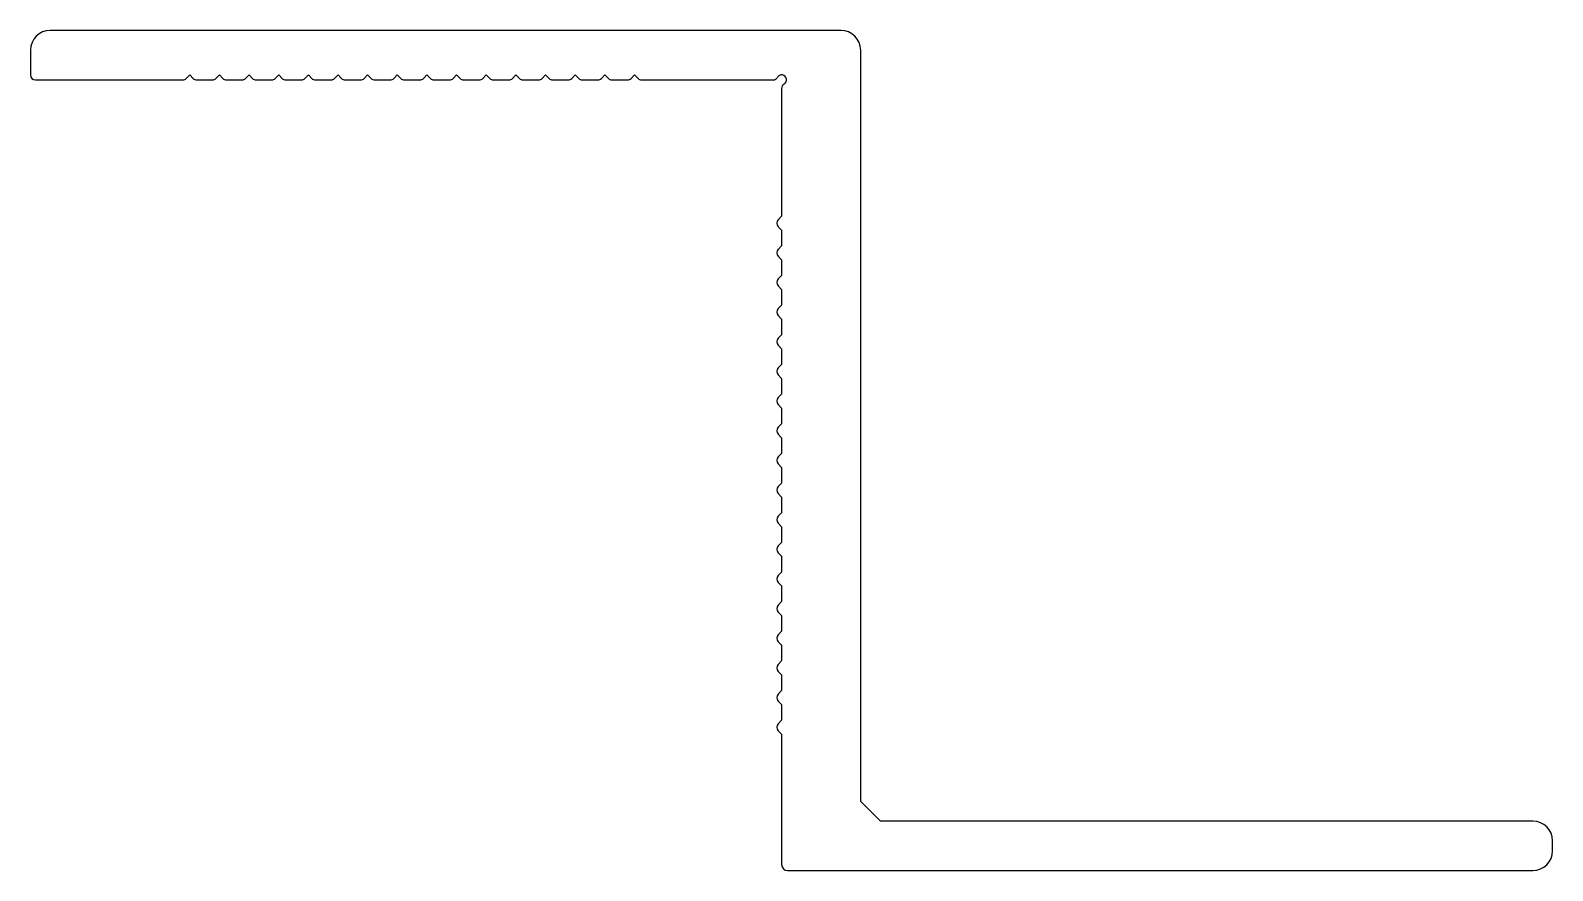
# Model space of a CAD drawing. Extents: x 1672 to 1749, y 1996.6 to 2039.1.
import ezdxf

# ---------------------------------------------------------------- set-up
doc = ezdxf.new("R2010")
doc.units = 0
doc.layers.get('0').update_dxf_attribs({"linetype": 'CONTINUOUS'})

msp = doc.modelspace()

# ---------------------------------------------------------------- linework, layer by layer
for p, q in [((1713.017, 2039.095), (1673.017, 2039.095)), ((1672.017, 2038.095), (1672.017, 2036.845)), ((1714.017, 2000.095), (1714.017, 2038.095)), ((1679.9, 2036.668), (1680.076, 2036.845)), ((1680.076, 2036.845), (1680.253, 2036.668)), ((1681.4, 2036.668), (1681.576, 2036.845)), ((1681.576, 2036.845), (1681.753, 2036.668)), ((1682.9, 2036.668), (1683.076, 2036.845)), ((1683.076, 2036.845), (1683.253, 2036.668)), ((1684.4, 2036.668), (1684.576, 2036.845)), ((1684.576, 2036.845), (1684.753, 2036.668)), ((1685.9, 2036.668), (1686.076, 2036.845)), ((1686.076, 2036.845), (1686.253, 2036.668)), ((1687.4, 2036.668), (1687.576, 2036.845)), ((1687.576, 2036.845), (1687.753, 2036.668)), ((1688.9, 2036.668), (1689.076, 2036.845)), ((1689.076, 2036.845), (1689.253, 2036.668)), ((1690.4, 2036.668), (1690.576, 2036.845)), ((1690.576, 2036.845), (1690.753, 2036.668)), ((1691.9, 2036.668), (1692.076, 2036.845)), ((1692.076, 2036.845), (1692.253, 2036.668)), ((1693.4, 2036.668), (1693.576, 2036.845)), ((1693.576, 2036.845), (1693.753, 2036.668)), ((1694.9, 2036.668), (1695.076, 2036.845)), ((1695.076, 2036.845), (1695.253, 2036.668)), ((1696.4, 2036.668), (1696.576, 2036.845)), ((1696.576, 2036.845), (1696.753, 2036.668)), ((1697.9, 2036.668), (1698.076, 2036.845)), ((1698.076, 2036.845), (1698.253, 2036.668)), ((1699.4, 2036.668), (1699.576, 2036.845)), ((1699.576, 2036.845), (1699.753, 2036.668)), ((1700.9, 2036.668), (1701.076, 2036.845)), ((1701.076, 2036.845), (1701.253, 2036.668)), ((1702.4, 2036.668), (1702.576, 2036.845)), ((1702.576, 2036.845), (1702.753, 2036.668)), ((1672.267, 2036.595), (1679.723, 2036.595)), ((1680.43, 2036.595), (1681.223, 2036.595)), ((1681.93, 2036.595), (1682.723, 2036.595)), ((1683.43, 2036.595), (1684.223, 2036.595)), ((1684.93, 2036.595), (1685.723, 2036.595)), ((1686.43, 2036.595), (1687.223, 2036.595)), ((1687.93, 2036.595), (1688.723, 2036.595)), ((1689.43, 2036.595), (1690.223, 2036.595)), ((1690.93, 2036.595), (1691.723, 2036.595)), ((1692.43, 2036.595), (1693.223, 2036.595)), ((1693.93, 2036.595), (1694.723, 2036.595)), ((1695.43, 2036.595), (1696.223, 2036.595)), ((1696.93, 2036.595), (1697.723, 2036.595)), ((1698.43, 2036.595), (1699.223, 2036.595)), ((1699.93, 2036.595), (1700.723, 2036.595)), ((1701.43, 2036.595), (1702.223, 2036.595)), ((1702.93, 2036.595), (1709.584, 2036.595)), ((1710.017, 2036.162), (1710.017, 2029.698)), ((1710.017, 2029.698), (1709.84, 2029.521)), ((1709.84, 2029.168), (1710.017, 2028.991)), ((1710.017, 2028.991), (1710.017, 2028.198)), ((1710.017, 2028.198), (1709.84, 2028.021)), ((1709.84, 2027.668), (1710.017, 2027.491)), ((1710.017, 2027.491), (1710.017, 2026.698)), ((1710.017, 2026.698), (1709.84, 2026.521)), ((1709.84, 2026.168), (1710.017, 2025.991)), ((1710.017, 2025.991), (1710.017, 2025.198)), ((1710.017, 2025.198), (1709.84, 2025.021)), ((1709.84, 2024.668), (1710.017, 2024.491)), ((1710.017, 2024.491), (1710.017, 2023.698)), ((1710.017, 2023.698), (1709.84, 2023.521)), ((1709.84, 2023.168), (1710.017, 2022.991)), ((1710.017, 2022.991), (1710.017, 2022.198)), ((1710.017, 2022.198), (1709.84, 2022.021)), ((1709.84, 2021.668), (1710.017, 2021.491)), ((1710.017, 2021.491), (1710.017, 2020.698)), ((1710.017, 2020.698), (1709.84, 2020.521)), ((1709.84, 2020.168), (1710.017, 2019.991)), ((1710.017, 2019.991), (1710.017, 2019.198)), ((1710.017, 2019.198), (1709.84, 2019.021)), ((1709.84, 2018.668), (1710.017, 2018.491)), ((1710.017, 2018.491), (1710.017, 2017.698)), ((1710.017, 2017.698), (1709.84, 2017.521)), ((1709.84, 2017.168), (1710.017, 2016.991)), ((1710.017, 2016.991), (1710.017, 2016.198)), ((1710.017, 2016.198), (1709.84, 2016.021)), ((1709.84, 2015.668), (1710.017, 2015.491)), ((1710.017, 2015.491), (1710.017, 2014.698)), ((1710.017, 2014.698), (1709.84, 2014.521)), ((1709.84, 2014.168), (1710.017, 2013.991)), ((1710.017, 2013.991), (1710.017, 2013.198)), ((1710.017, 2013.198), (1709.84, 2013.021)), ((1709.84, 2012.668), (1710.017, 2012.491)), ((1710.017, 2012.491), (1710.017, 2011.698)), ((1710.017, 2011.698), (1709.84, 2011.521)), ((1709.84, 2011.168), (1710.017, 2010.991)), ((1710.017, 2010.991), (1710.017, 2010.198)), ((1710.017, 2010.198), (1709.84, 2010.021)), ((1709.84, 2009.668), (1710.017, 2009.491)), ((1710.017, 2009.491), (1710.017, 2008.698)), ((1710.017, 2008.698), (1709.84, 2008.521)), ((1709.84, 2008.168), (1710.017, 2007.991)), ((1710.017, 2007.991), (1710.017, 2007.198)), ((1710.017, 2007.198), (1709.84, 2007.021)), ((1709.84, 2006.668), (1710.017, 2006.491)), ((1710.017, 2006.491), (1710.017, 2005.698)), ((1710.017, 2005.698), (1709.84, 2005.521)), ((1709.84, 2005.168), (1710.017, 2004.991)), ((1710.017, 2004.991), (1710.017, 2004.198)), ((1710.017, 2004.198), (1709.84, 2004.021)), ((1709.84, 2003.668), (1710.017, 2003.491)), ((1710.017, 2003.491), (1710.017, 1996.895)), ((1715.017, 1999.095), (1714.017, 2000.095)), ((1748.017, 1999.095), (1715.017, 1999.095)), ((1749.017, 1997.595), (1749.017, 1998.095)), ((1710.317, 1996.595), (1748.017, 1996.595))]:
    msp.add_line(p, q)
for centre, radius, start, end in [((1673.017, 2038.095), 1, 90, 180), ((1713.017, 2038.095), 1, 0, 90), ((1672.267, 2036.845), 0.25, 180, 270), ((1679.723, 2036.845), 0.25, 270, 315), ((1680.43, 2036.845), 0.25, 225, 270), ((1681.223, 2036.845), 0.25, 270, 315), ((1681.93, 2036.845), 0.25, 225, 270), ((1682.723, 2036.845), 0.25, 270, 315), ((1683.43, 2036.845), 0.25, 225, 270), ((1684.223, 2036.845), 0.25, 270, 315), ((1684.93, 2036.845), 0.25, 225, 270), ((1685.723, 2036.845), 0.25, 270, 315), ((1686.43, 2036.845), 0.25, 225, 270), ((1687.223, 2036.845), 0.25, 270, 315), ((1687.93, 2036.845), 0.25, 225, 270), ((1688.723, 2036.845), 0.25, 270, 315), ((1689.43, 2036.845), 0.25, 225, 270), ((1690.223, 2036.845), 0.25, 270, 315), ((1690.93, 2036.845), 0.25, 225, 270), ((1691.723, 2036.845), 0.25, 270, 315), ((1692.43, 2036.845), 0.25, 225, 270), ((1693.223, 2036.845), 0.25, 270, 315), ((1693.93, 2036.845), 0.25, 225, 270), ((1694.723, 2036.845), 0.25, 270, 315), ((1695.43, 2036.845), 0.25, 225, 270), ((1696.223, 2036.845), 0.25, 270, 315), ((1696.93, 2036.845), 0.25, 225, 270), ((1697.723, 2036.845), 0.25, 270, 315), ((1698.43, 2036.845), 0.25, 225, 270), ((1699.223, 2036.845), 0.25, 270, 315), ((1699.93, 2036.845), 0.25, 225, 270), ((1700.723, 2036.845), 0.25, 270, 315), ((1701.43, 2036.845), 0.25, 225, 270), ((1702.223, 2036.845), 0.25, 270, 315), ((1702.93, 2036.845), 0.25, 225, 270), ((1709.584, 2036.845), 0.25, 270, 330), ((1710.017, 2036.595), 0.25, 300, 150), ((1710.267, 2036.162), 0.25, 120, 180), ((1710.017, 2029.345), 0.25, 135, 225), ((1710.017, 2027.845), 0.25, 135, 225), ((1710.017, 2026.345), 0.25, 135, 225), ((1710.017, 2024.845), 0.25, 135, 225), ((1710.017, 2023.345), 0.25, 135, 225), ((1710.017, 2021.845), 0.25, 135, 225), ((1710.017, 2020.345), 0.25, 135, 225), ((1710.017, 2018.845), 0.25, 135, 225), ((1710.017, 2017.345), 0.25, 135, 225), ((1710.017, 2015.845), 0.25, 135, 225), ((1710.017, 2014.345), 0.25, 135, 225), ((1710.017, 2012.845), 0.25, 135, 225), ((1710.017, 2011.345), 0.25, 135, 225), ((1710.017, 2009.845), 0.25, 135, 225), ((1710.017, 2008.345), 0.25, 135, 225), ((1710.017, 2006.845), 0.25, 135, 225), ((1710.017, 2005.345), 0.25, 135, 225), ((1710.017, 2003.845), 0.25, 135, 225), ((1748.017, 1998.095), 1, 0, 90), ((1748.017, 1997.595), 1, 270, 0), ((1710.317, 1996.895), 0.3, 180, 270)]:
    msp.add_arc(centre, radius, start, end)

doc.saveas('drawing.dxf')
